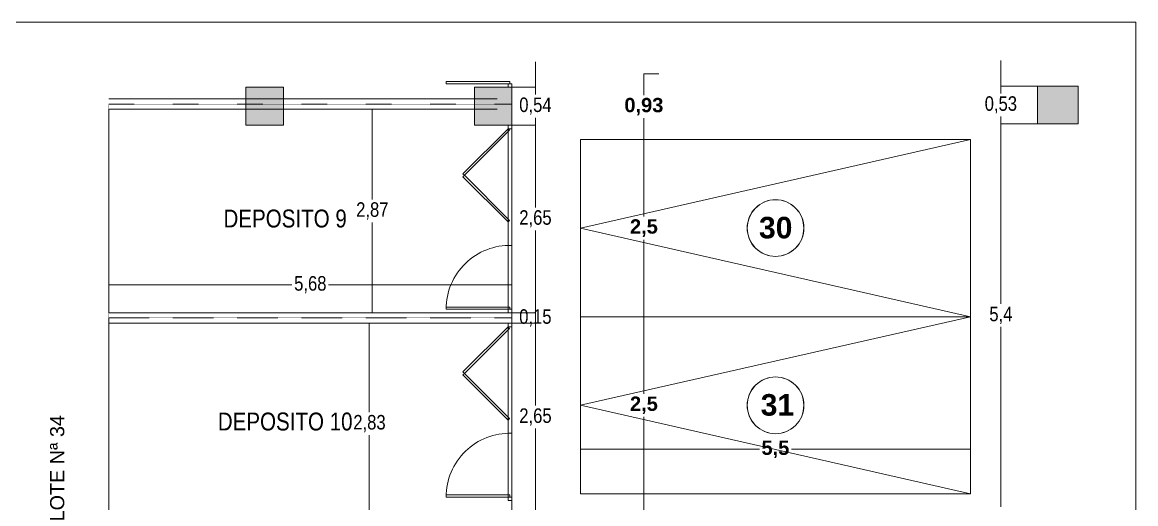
# Model space of a CAD drawing. Header units: millimetres. Extents: x -327709 to -233612, y 250954 to 312605.
# Drawn here: x -311408 to -295709, y 267067 to 273858 of the extents above; entities that cross this region are included whole.
import ezdxf

# ---------------------------------------------------------------- set-up
doc = ezdxf.new("R2010")
doc.units = ezdxf.units.MM
doc.linetypes.add('Dash Style-1', pattern=[4.724409, 1.889764, -2.834646])
for name, color, linetype, lineweight in [('0.15', 41, 'Continuous', 15), ('0.60', 62, 'Continuous', 60), ('acotacion', 2, 'Continuous', 5), ('None', 7, 'Continuous', 5), ('P0 Primer Sotano', 7, 'Continuous', 18), ('SUPERFICIES', 7, 'Dash Style-1', 5)]:
    doc.layers.add(name, color=color, linetype=linetype, lineweight=lineweight)
doc.styles.add('Arial (bold)', font='arialbd.ttf')
doc.styles.add('Arial Narrow', font='ARIALN.TTF')
doc.styles.add('Arial Unicode MS', font='ARIALUNI.TTF')

msp = doc.modelspace()

# ---------------------------------------------------------------- hatches: boundary and pattern name
at = {"linetype": 'Continuous', "lineweight": 5}
for points in [[(-308257.74129, 272406.73707), (-308257.74129, 272941.73707), (-307722.74129, 272941.73707), (-307722.74129, 272406.73707)], [(-305032.74129, 272406.73707), (-305032.74129, 272941.73707), (-304507.74129, 272941.73707), (-304507.74129, 272406.73707)], [(-296897.74129, 272957.91941), (-297095.24129, 272957.91941), (-297095.24129, 272424.73707), (-296520.24129, 272424.73707), (-296520.24129, 272957.91941), (-296757.74129, 272957.91941)]]:
    msp.add_hatch(color=1, dxfattribs=at).paths.add_polyline_path(points)
at = {"layer": 'None', "linetype": 'Continuous', "lineweight": 5}
for points in [[(-302644.72972, 273123.91598), (-302643.96836, 273130.11677), (-302643.207, 273123.91598)], [(-302643.207, 272211.31756), (-302643.96836, 272205.11677), (-302644.72972, 272211.31756)], [(-302644.72972, 272198.91598), (-302643.96836, 272205.11677), (-302643.207, 272198.91598)], [(-302643.207, 269711.31756), (-302643.96836, 269705.11677), (-302644.72972, 269711.31756)], [(-302644.72972, 269698.91598), (-302643.96836, 269705.11677), (-302643.207, 269698.91598)], [(-303531.27041, 267833.43167), (-303537.4712, 267834.19303), (-303531.27041, 267834.95439)], [(-298043.67199, 267834.95439), (-298037.4712, 267834.19303), (-298043.67199, 267833.43167)], [(-302643.207, 267211.31756), (-302643.96836, 267205.11677), (-302644.72972, 267211.31756)], [(-302644.72972, 267198.91598), (-302643.96836, 267205.11677), (-302643.207, 267198.91598)]]:
    msp.add_hatch(color=0, dxfattribs=at).paths.add_polyline_path(points)

# ---------------------------------------------------------------- linework, layer by layer
at = {"color": 7, "linetype": 'Continuous', "lineweight": 5}
for p, q in [((-303537.4712, 272205.11677), (-298037.4712, 272205.11677)), ((-303537.4712, 269705.11677), (-303537.4712, 272205.11677)), ((-303537.4712, 270955.11677), (-298037.4712, 272205.11677)), ((-298037.4712, 272205.11677), (-298037.4712, 269705.11677)), ((-298037.4712, 269705.11677), (-303537.4712, 270955.11677)), ((-303537.4712, 269705.11677), (-298037.4712, 269705.11677)), ((-303537.4712, 267205.11677), (-303537.4712, 269705.11677)), ((-303537.4712, 268455.11677), (-298037.4712, 269705.11677)), ((-298037.4712, 269705.11677), (-303537.4712, 269705.11677)), ((-298037.4712, 269705.11677), (-298037.4712, 267205.11677)), ((-298037.4712, 267205.11677), (-303537.4712, 268455.11677)), ((-298037.4712, 267205.11677), (-303537.4712, 267205.11677))]:
    msp.add_line(p, q, dxfattribs=at)
at = {"color": 5, "linetype": 'Continuous', "lineweight": 5}
msp.add_lwpolyline([(-308257.74129, 272406.73707), (-308257.74129, 272941.73707), (-307722.74129, 272941.73707), (-307722.74129, 272406.73707)], close=True, dxfattribs=at)
at = {"color": 7, "linetype": 'Continuous', "lineweight": 5}
msp.add_lwpolyline([(-305032.74129, 272406.73707), (-305032.74129, 272941.73707), (-304507.74129, 272941.73707), (-304507.74129, 272406.73707)], close=True, dxfattribs=at)
at = {"color": 5, "linetype": 'Continuous', "lineweight": 5}
msp.add_lwpolyline([(-296897.74129, 272957.91941), (-297095.24129, 272957.91941), (-297095.24129, 272424.73707), (-296520.24129, 272424.73707), (-296520.24129, 272957.91941), (-296757.74129, 272957.91941)], dxfattribs=at)
at = {"layer": '0.15', "color": 27, "lineweight": 5}
for p, q in [((-304532.74129, 273021.73707), (-305432.74129, 273021.73707)), ((-305432.74129, 273021.73707), (-305432.74129, 272991.73707)), ((-304532.74129, 272991.73707), (-304532.74129, 273021.73707)), ((-305432.74129, 272991.73707), (-304532.74129, 272991.73707)), ((-304557.74129, 272941.73707), (-304557.74129, 272991.73707)), ((-304557.74129, 272991.73707), (-304507.74129, 272991.73707)), ((-304507.74129, 272941.73707), (-304557.74129, 272941.73707)), ((-304507.74129, 272991.73707), (-304507.74129, 272941.73707)), ((-304557.74129, 272356.73707), (-304557.74129, 272406.73707)), ((-304557.74129, 272406.73707), (-304507.74129, 272406.73707)), ((-304507.74129, 272406.73707), (-304507.74129, 272356.73707)), ((-304557.74129, 272356.73707), (-305194.1374, 271720.34097)), ((-305172.92419, 271699.12777), (-304536.52809, 272335.52387)), ((-304507.74129, 272356.73707), (-304557.74129, 272356.73707)), ((-304536.52809, 272335.52387), (-304557.74129, 272356.73707)), ((-305194.1374, 271720.34097), (-305172.92419, 271699.12777)), ((-305194.1374, 271677.91456), (-305172.92419, 271699.12777)), ((-304557.74129, 271041.51846), (-305194.1374, 271677.91456)), ((-305172.92419, 271699.12777), (-304536.52809, 271062.73167)), ((-304536.52809, 271062.73167), (-304557.74129, 271041.51846)), ((-304532.74129, 269841.73707), (-305432.74129, 269841.73707)), ((-305432.74129, 269841.73707), (-305432.74129, 269811.73707)), ((-305432.74129, 269811.73707), (-304532.74129, 269811.73707)), ((-304557.74129, 269761.73707), (-304557.74129, 269811.73707)), ((-304557.74129, 269811.73707), (-304507.74129, 269811.73707)), ((-304507.74129, 269761.73707), (-304557.74129, 269761.73707)), ((-304532.74129, 269811.73707), (-304532.74129, 269841.73707)), ((-304507.74129, 269811.73707), (-304507.74129, 269761.73707)), ((-304557.74129, 269561.73707), (-304557.74129, 269611.73707)), ((-304557.74129, 269611.73707), (-304507.74129, 269611.73707)), ((-304507.74129, 269611.73707), (-304507.74129, 269561.73707)), ((-304557.74129, 269561.73707), (-305194.1374, 268925.34097)), ((-305172.92419, 268904.12777), (-304536.52809, 269540.52387)), ((-304536.52809, 269540.52387), (-304557.74129, 269561.73707)), ((-304507.74129, 269561.73707), (-304557.74129, 269561.73707)), ((-305194.1374, 268925.34097), (-305172.92419, 268904.12777)), ((-305194.1374, 268882.91456), (-305172.92419, 268904.12777)), ((-304557.74129, 268246.51846), (-305194.1374, 268882.91456)), ((-305172.92419, 268904.12777), (-304536.52809, 268267.73167)), ((-304536.52809, 268267.73167), (-304557.74129, 268246.51846)), ((-304532.74129, 267191.73707), (-305432.74129, 267191.73707)), ((-305432.74129, 267191.73707), (-305432.74129, 267161.73707)), ((-305432.74129, 267161.73707), (-304532.74129, 267161.73707)), ((-304557.74129, 267111.73707), (-304557.74129, 267161.73707)), ((-304557.74129, 267161.73707), (-304507.74129, 267161.73707)), ((-304507.74129, 267111.73707), (-304557.74129, 267111.73707)), ((-304532.74129, 267161.73707), (-304532.74129, 267191.73707)), ((-304507.74129, 267161.73707), (-304507.74129, 267111.73707))]:
    msp.add_line(p, q, dxfattribs=at)
for centre in [(-304532.74129, 269811.73707), (-304532.74129, 267161.73707)]:
    msp.add_arc(centre, 900, 88.408245826, 180, dxfattribs=at)
at = {"layer": '0.60', "color": 0, "lineweight": 5}
for p, q in [((-304507.74129, 269761.73707), (-310187.27349, 269761.73707)), ((-304507.74129, 269611.73707), (-310187.27349, 269611.73707))]:
    msp.add_line(p, q, dxfattribs=at)
at = {"layer": '0.60', "color": 27, "lineweight": 5}
msp.add_line((-304507.74129, 269761.73707), (-304507.74129, 269611.73707), dxfattribs=at)
at = {"layer": 'acotacion', "color": 27, "lineweight": 5}
for p, q in [((-304173.9572, 273121.73707), (-304173.9572, 273301.73707)), ((-297611.18528, 273137.91941), (-297611.18528, 273317.91941)), ((-304685.66821, 272941.73707), (-304173.9452, 272941.73707)), ((-304173.9572, 272941.73707), (-304173.9572, 272836.81987)), ((-296757.79729, 272957.91941), (-297611.19728, 272957.91941)), ((-297611.18528, 272957.91941), (-297611.18528, 272853.91104)), ((-306459.7442, 272630.11677), (-306474.90518, 272630.11677)), ((-306474.89318, 272450.11677), (-306474.89318, 271358.50972)), ((-304770.18529, 272406.73707), (-304173.9452, 272406.73707)), ((-304770.18529, 272406.73707), (-304173.9452, 272406.73707)), ((-304557.74129, 272406.73707), (-304557.74129, 269761.73707)), ((-304507.74129, 272406.73707), (-304507.74129, 269761.73707)), ((-304173.9572, 272406.73707), (-304173.9572, 272511.65428)), ((-296520.29729, 272424.73707), (-297611.19728, 272424.73707)), ((-296520.29729, 272424.73707), (-297611.19728, 272424.73707)), ((-297611.18528, 272424.73707), (-297611.18528, 272528.74545)), ((-297611.18528, 272244.73707), (-297611.18528, 272064.73707)), ((-297611.18528, 272244.73707), (-297611.18528, 269885.40138)), ((-304173.9572, 272226.73707), (-304173.9572, 271246.81987)), ((-304173.9572, 272226.73707), (-304173.9572, 272046.73707)), ((-306474.89318, 269941.73707), (-306474.89318, 271033.34413)), ((-304173.9572, 269941.73707), (-304173.9572, 270921.65428)), ((-310187.27349, 270049.71976), (-310187.27349, 270154.41159)), ((-310007.27349, 270154.39959), (-307605.22593, 270154.39959)), ((-304687.74129, 270154.39959), (-307089.78885, 270154.39959)), ((-304507.74129, 270049.71976), (-304507.74129, 270154.41159)), ((-304173.9572, 269941.73707), (-304173.9572, 270121.73707)), ((-306459.7442, 269761.73707), (-306474.90518, 269761.73707)), ((-304776.45887, 269761.73707), (-304173.9452, 269761.73707)), ((-304776.45887, 269761.73707), (-304173.9452, 269761.73707)), ((-304173.9572, 269761.73707), (-304173.9572, 269611.73707)), ((-306474.94918, 269611.73707), (-306515.12644, 269611.73707)), ((-304841.92091, 269611.73707), (-304173.9452, 269611.73707)), ((-304841.92091, 269611.73707), (-304173.9452, 269611.73707)), ((-306515.11444, 269431.73707), (-306515.11444, 268358.50972)), ((-304557.74129, 269561.73707), (-304557.74129, 267111.73707)), ((-304507.74129, 269561.73707), (-304507.74129, 267111.73707)), ((-304173.9572, 269431.73707), (-304173.9572, 268451.81987)), ((-304173.9572, 269431.73707), (-304173.9572, 269251.73707)), ((-297611.18528, 267201.73707), (-297611.18528, 269561.07277)), ((-306515.11444, 266960.11677), (-306515.11444, 268033.34413)), ((-304173.9572, 267146.73707), (-304173.9572, 268126.65428)), ((-297611.18528, 267201.73707), (-297611.18528, 267381.73707)), ((-304173.9572, 267146.73707), (-304173.9572, 267326.73707))]:
    msp.add_line(p, q, dxfattribs=at)
at = {"layer": 'None', "color": 0, "linetype": 'ByBlock', "lineweight": 5}
for p, q in [((-304173.9572, 272941.73707), (-304173.9572, 273121.73707)), ((-297611.18528, 272957.91941), (-297611.18528, 273137.91941)), ((-306474.89318, 272630.11677), (-306474.89318, 272450.11677)), ((-304173.9572, 272406.73707), (-304173.9572, 272226.73707)), ((-304173.9572, 272406.73707), (-304173.9572, 272226.73707)), ((-297611.18528, 272424.73707), (-297611.18528, 272244.73707)), ((-297611.18528, 272424.73707), (-297611.18528, 272244.73707)), ((-310187.27349, 270154.39959), (-310007.27349, 270154.39959)), ((-304507.74129, 270154.39959), (-304687.74129, 270154.39959)), ((-306474.89318, 269761.73707), (-306474.89318, 269941.73707)), ((-304173.9572, 269761.73707), (-304173.9572, 269941.73707)), ((-304173.9572, 269761.73707), (-304173.9572, 269941.73707)), ((-306515.11444, 269611.73707), (-306515.11444, 269431.73707)), ((-304173.9572, 269611.73707), (-304173.9572, 269431.73707)), ((-304173.9572, 269611.73707), (-304173.9572, 269431.73707)), ((-304173.9572, 266966.73707), (-304173.9572, 267146.73707)), ((-304173.9572, 266966.73707), (-304173.9572, 267146.73707)), ((-297611.18528, 267021.73707), (-297611.18528, 267201.73707)), ((-297611.18528, 267021.73707), (-297611.18528, 267201.73707))]:
    msp.add_line(p, q, dxfattribs=at)
at = {"layer": 'None', "lineweight": 5}
for p, q in [((-303537.4712, 272205.11677), (-298037.4712, 272205.11677)), ((-303537.4712, 269705.11677), (-303537.4712, 272205.11677)), ((-303537.4712, 272205.11677), (-303537.4712, 272205.11677)), ((-298037.4712, 272205.11677), (-298037.4712, 269705.11677)), ((-301009.69929, 271287.70462), (-300976.02989, 271307.88528)), ((-300976.02989, 271307.88528), (-300940.54457, 271324.66858)), ((-300940.54457, 271324.66858), (-300903.58507, 271337.8929)), ((-300903.58507, 271337.8929), (-300865.50733, 271347.43088)), ((-300865.50733, 271347.43088), (-300826.67806, 271353.19066)), ((-300826.67806, 271353.19066), (-300787.4712, 271355.11677)), ((-300787.4712, 271355.11677), (-300748.26434, 271353.19066)), ((-300748.26434, 271353.19066), (-300709.43507, 271347.43088)), ((-300709.43507, 271347.43088), (-300671.35733, 271337.8929)), ((-300671.35733, 271337.8929), (-300634.39783, 271324.66858)), ((-300634.39783, 271324.66858), (-300598.9125, 271307.88528)), ((-300598.9125, 271307.88528), (-300565.24311, 271287.70462)), ((-301157.02301, 271108.19014), (-301140.2397, 271143.67546)), ((-301140.2397, 271143.67546), (-301120.05904, 271177.34486)), ((-301120.05904, 271177.34486), (-301096.67538, 271208.87408)), ((-301096.67538, 271208.87408), (-301070.31391, 271237.95948)), ((-301070.31391, 271237.95948), (-301041.22851, 271264.32095)), ((-301070.31391, 271237.95948), (-301070.31391, 271237.95948)), ((-301041.22851, 271264.32095), (-301009.69929, 271287.70462)), ((-300565.24311, 271287.70462), (-300533.71389, 271264.32095)), ((-300533.71389, 271264.32095), (-300504.62849, 271237.95948)), ((-300504.62849, 271237.95948), (-300478.26702, 271208.87408)), ((-300478.26702, 271208.87408), (-300454.88335, 271177.34486)), ((-300454.88335, 271177.34486), (-300434.70269, 271143.67546)), ((-300434.70269, 271143.67546), (-300417.91939, 271108.19014)), ((-301187.4712, 270955.11677), (-301185.54509, 270994.32363)), ((-301185.54509, 270994.32363), (-301179.78531, 271033.1529)), ((-301179.78531, 271033.1529), (-301170.24733, 271071.23064)), ((-301170.24733, 271071.23064), (-301157.02301, 271108.19014)), ((-300417.91939, 271108.19014), (-300404.69506, 271071.23064)), ((-300404.69506, 271071.23064), (-300395.15709, 271033.1529)), ((-300395.15709, 271033.1529), (-300389.39731, 270994.32363)), ((-300389.39731, 270994.32363), (-300387.4712, 270955.11677)), ((-301185.54509, 270915.90991), (-301187.4712, 270955.11677)), ((-301179.78531, 270877.08064), (-301185.54509, 270915.90991)), ((-301170.24733, 270839.0029), (-301179.78531, 270877.08064)), ((-301157.02301, 270802.0434), (-301170.24733, 270839.0029)), ((-300404.69506, 270839.0029), (-300417.91939, 270802.0434)), ((-300395.15709, 270877.08064), (-300404.69506, 270839.0029)), ((-300389.39731, 270915.90991), (-300395.15709, 270877.08064)), ((-300387.4712, 270955.11677), (-300389.39731, 270915.90991)), ((-301140.2397, 270766.55808), (-301157.02301, 270802.0434)), ((-301120.05904, 270732.88868), (-301140.2397, 270766.55808)), ((-301096.67538, 270701.35946), (-301120.05904, 270732.88868)), ((-301070.31391, 270672.27406), (-301096.67538, 270701.35946)), ((-301041.22851, 270645.91259), (-301070.31391, 270672.27406)), ((-300504.62849, 270672.27406), (-300533.71389, 270645.91259)), ((-300478.26702, 270701.35946), (-300504.62849, 270672.27406)), ((-300454.88335, 270732.88868), (-300478.26702, 270701.35946)), ((-300434.70269, 270766.55808), (-300454.88335, 270732.88868)), ((-300417.91939, 270802.0434), (-300434.70269, 270766.55808)), ((-301009.69929, 270622.52893), (-301041.22851, 270645.91259)), ((-300976.02989, 270602.34826), (-301009.69929, 270622.52893)), ((-300940.54457, 270585.56496), (-300976.02989, 270602.34826)), ((-300903.58507, 270572.34064), (-300940.54457, 270585.56496)), ((-300865.50733, 270562.80266), (-300903.58507, 270572.34064)), ((-300826.67806, 270557.04288), (-300865.50733, 270562.80266)), ((-300787.4712, 270555.11677), (-300826.67806, 270557.04288)), ((-300748.26434, 270557.04288), (-300787.4712, 270555.11677)), ((-300709.43507, 270562.80266), (-300748.26434, 270557.04288)), ((-300671.35733, 270572.34064), (-300709.43507, 270562.80266)), ((-300634.39783, 270585.56496), (-300671.35733, 270572.34064)), ((-300598.9125, 270602.34826), (-300634.39783, 270585.56496)), ((-300565.24311, 270622.52893), (-300598.9125, 270602.34826)), ((-300533.71389, 270645.91259), (-300565.24311, 270622.52893)), ((-303537.4712, 269705.11677), (-298037.4712, 269705.11677)), ((-303537.4712, 267205.11677), (-303537.4712, 269705.11677)), ((-303537.4712, 269705.11677), (-303537.4712, 269705.11677)), ((-298037.4712, 269705.11677), (-303537.4712, 269705.11677)), ((-298037.4712, 269705.11677), (-298037.4712, 267205.11677)), ((-301041.22851, 268764.32095), (-301009.69929, 268787.70462)), ((-301009.69929, 268787.70462), (-300976.02989, 268807.88528)), ((-300976.02989, 268807.88528), (-300940.54457, 268824.66858)), ((-300940.54457, 268824.66858), (-300903.58507, 268837.8929)), ((-300903.58507, 268837.8929), (-300865.50733, 268847.43088)), ((-300865.50733, 268847.43088), (-300826.67806, 268853.19066)), ((-300826.67806, 268853.19066), (-300787.4712, 268855.11677)), ((-300787.4712, 268855.11677), (-300748.26434, 268853.19066)), ((-300748.26434, 268853.19066), (-300709.43507, 268847.43088)), ((-300709.43507, 268847.43088), (-300671.35733, 268837.8929)), ((-300671.35733, 268837.8929), (-300634.39783, 268824.66858)), ((-300634.39783, 268824.66858), (-300598.9125, 268807.88528)), ((-300598.9125, 268807.88528), (-300565.24311, 268787.70462)), ((-300565.24311, 268787.70462), (-300533.71389, 268764.32095)), ((-301157.02301, 268608.19014), (-301140.2397, 268643.67546)), ((-301140.2397, 268643.67546), (-301120.05904, 268677.34486)), ((-301120.05904, 268677.34486), (-301096.67538, 268708.87408)), ((-301096.67538, 268708.87408), (-301070.31391, 268737.95948)), ((-301070.31391, 268737.95948), (-301041.22851, 268764.32095)), ((-301070.31391, 268737.95948), (-301070.31391, 268737.95948)), ((-300533.71389, 268764.32095), (-300504.62849, 268737.95948)), ((-300504.62849, 268737.95948), (-300478.26702, 268708.87408)), ((-300478.26702, 268708.87408), (-300454.88335, 268677.34486)), ((-300454.88335, 268677.34486), (-300434.70269, 268643.67546)), ((-300434.70269, 268643.67546), (-300417.91939, 268608.19014)), ((-301187.4712, 268455.11677), (-301185.54509, 268494.32363)), ((-301185.54509, 268494.32363), (-301179.78531, 268533.1529)), ((-301179.78531, 268533.1529), (-301170.24733, 268571.23064)), ((-301170.24733, 268571.23064), (-301157.02301, 268608.19014)), ((-300417.91939, 268608.19014), (-300404.69506, 268571.23064)), ((-300404.69506, 268571.23064), (-300395.15709, 268533.1529)), ((-300395.15709, 268533.1529), (-300389.39731, 268494.32363)), ((-300389.39731, 268494.32363), (-300387.4712, 268455.11677)), ((-301185.54509, 268415.90991), (-301187.4712, 268455.11677)), ((-301179.78531, 268377.08064), (-301185.54509, 268415.90991)), ((-301170.24733, 268339.0029), (-301179.78531, 268377.08064)), ((-301157.02301, 268302.0434), (-301170.24733, 268339.0029)), ((-300404.69506, 268339.0029), (-300417.91939, 268302.0434)), ((-300395.15709, 268377.08064), (-300404.69506, 268339.0029)), ((-300389.39731, 268415.90991), (-300395.15709, 268377.08064)), ((-300387.4712, 268455.11677), (-300389.39731, 268415.90991)), ((-301140.2397, 268266.55808), (-301157.02301, 268302.0434)), ((-301120.05904, 268232.88868), (-301140.2397, 268266.55808)), ((-301096.67538, 268201.35946), (-301120.05904, 268232.88868)), ((-301070.31391, 268172.27406), (-301096.67538, 268201.35946)), ((-301041.22851, 268145.91259), (-301070.31391, 268172.27406)), ((-300504.62849, 268172.27406), (-300533.71389, 268145.91259)), ((-300478.26702, 268201.35946), (-300504.62849, 268172.27406)), ((-300454.88335, 268232.88868), (-300478.26702, 268201.35946)), ((-300434.70269, 268266.55808), (-300454.88335, 268232.88868)), ((-300417.91939, 268302.0434), (-300434.70269, 268266.55808)), ((-301009.69929, 268122.52893), (-301041.22851, 268145.91259)), ((-300976.02989, 268102.34826), (-301009.69929, 268122.52893)), ((-300940.54457, 268085.56496), (-300976.02989, 268102.34826)), ((-300903.58507, 268072.34064), (-300940.54457, 268085.56496)), ((-300865.50733, 268062.80266), (-300903.58507, 268072.34064)), ((-300826.67806, 268057.04288), (-300865.50733, 268062.80266)), ((-300787.4712, 268055.11677), (-300826.67806, 268057.04288)), ((-300748.26434, 268057.04288), (-300787.4712, 268055.11677)), ((-300709.43507, 268062.80266), (-300748.26434, 268057.04288)), ((-300671.35733, 268072.34064), (-300709.43507, 268062.80266)), ((-300634.39783, 268085.56496), (-300671.35733, 268072.34064)), ((-300598.9125, 268102.34826), (-300634.39783, 268085.56496)), ((-300565.24311, 268122.52893), (-300598.9125, 268102.34826)), ((-300533.71389, 268145.91259), (-300565.24311, 268122.52893)), ((-298037.4712, 267205.11677), (-303537.4712, 267205.11677))]:
    msp.add_line(p, q, dxfattribs=at)
at = {"layer": 'None'}
msp.add_lwpolyline([(-311708.72046, 273858.10204), (-295708.72046, 273858.10204), (-295708.72046, 257240.7613), (-311708.72046, 257240.7613)], close=True, dxfattribs=at)
at = {"layer": 'None', "color": 0, "linetype": 'Continuous', "lineweight": 5}
for points in [[(-302644.72972, 273123.91598), (-302643.96836, 273130.11677), (-302643.207, 273123.91598)], [(-302643.207, 272211.31756), (-302643.96836, 272205.11677), (-302644.72972, 272211.31756)], [(-302644.72972, 272198.91598), (-302643.96836, 272205.11677), (-302643.207, 272198.91598)], [(-302643.207, 269711.31756), (-302643.96836, 269705.11677), (-302644.72972, 269711.31756)], [(-302644.72972, 269698.91598), (-302643.96836, 269705.11677), (-302643.207, 269698.91598)], [(-303531.27041, 267833.43167), (-303537.4712, 267834.19303), (-303531.27041, 267834.95439)], [(-298043.67199, 267834.95439), (-298037.4712, 267834.19303), (-298043.67199, 267833.43167)], [(-302643.207, 267211.31756), (-302643.96836, 267205.11677), (-302644.72972, 267211.31756)], [(-302644.72972, 267198.91598), (-302643.96836, 267205.11677), (-302643.207, 267198.91598)]]:
    msp.add_lwpolyline(points, close=True, dxfattribs=at)
for points in [[(-304173.94733, 272941.72721), (-304173.96706, 272941.74694)], [(-297611.17541, 272957.90954), (-297611.19515, 272957.92928)], [(-306474.90304, 272630.12664), (-306474.88331, 272630.1069)], [(-304173.96706, 272406.74694), (-304173.94733, 272406.72721)], [(-304173.96706, 272406.74694), (-304173.94733, 272406.72721)], [(-297611.19515, 272424.74694), (-297611.17541, 272424.72721)], [(-297611.19515, 272424.74694), (-297611.17541, 272424.72721)], [(-310187.28335, 270154.38973), (-310187.26362, 270154.40946)], [(-304507.73143, 270154.40946), (-304507.75116, 270154.38973)], [(-306474.88331, 269761.72721), (-306474.90304, 269761.74694)], [(-304173.94733, 269761.72721), (-304173.96706, 269761.74694)], [(-304173.94733, 269761.72721), (-304173.96706, 269761.74694)], [(-306515.12431, 269611.74694), (-306515.10458, 269611.72721)], [(-304173.96706, 269611.74694), (-304173.94733, 269611.72721)], [(-304173.96706, 269611.74694), (-304173.94733, 269611.72721)]]:
    msp.add_lwpolyline(points, dxfattribs=at)
at = {"layer": 'P0 Primer Sotano', "color": 7, "linetype": 'Continuous', "lineweight": 5}
for p, q in [((-302433.96836, 273130.11677), (-302643.98836, 273130.11677)), ((-302643.96836, 273123.9156), (-302643.96836, 272831.42791)), ((-304712.4712, 272780.11677), (-310187.27349, 272780.11677)), ((-310187.27349, 269761.73707), (-310187.27349, 272630.11677)), ((-304712.4712, 272630.11677), (-310187.27349, 272630.11677)), ((-302643.96836, 272211.31794), (-302643.96836, 272503.80563)), ((-302433.96836, 272205.11677), (-302643.98836, 272205.11677)), ((-302433.96836, 272205.11677), (-302643.98836, 272205.11677)), ((-302643.96836, 272198.9156), (-302643.96836, 271118.92791)), ((-302643.96836, 269711.31794), (-302643.96836, 270791.30563)), ((-310187.27349, 266780.11677), (-310187.27349, 269611.73707)), ((-302433.96836, 269705.11677), (-302643.98836, 269705.11677)), ((-302433.96836, 269705.11677), (-302643.98836, 269705.11677)), ((-302643.96836, 269698.9156), (-302643.96836, 268618.92791)), ((-302643.96836, 267211.31794), (-302643.96836, 268291.30563)), ((-303537.4712, 267984.19303), (-303537.4712, 267834.17303)), ((-298037.4712, 267984.19303), (-298037.4712, 267834.17303)), ((-303531.27003, 267834.19303), (-301013.03368, 267834.19303)), ((-298043.67237, 267834.19303), (-300561.90872, 267834.19303)), ((-302433.96836, 267205.11677), (-302643.98836, 267205.11677)), ((-302433.96836, 267205.11677), (-302643.98836, 267205.11677)), ((-302643.96836, 267198.9156), (-302643.96836, 266906.42791))]:
    msp.add_line(p, q, dxfattribs=at)
for centre in [(-300787.4712, 270955.11677), (-300787.4712, 268455.11677)]:
    msp.add_circle(centre, 400, dxfattribs=at)
at = {"layer": 'SUPERFICIES', "lineweight": 5}
for p, q in [((-310187.27349, 272703.00294), (-304507.74129, 272703.00294)), ((-310187.27349, 269686.73707), (-310187.27349, 272703.00294)), ((-304507.74129, 272703.00294), (-304507.74129, 269686.73707)), ((-304507.74129, 269686.73707), (-310187.27349, 269686.73707)), ((-310187.27349, 269686.73707), (-304507.74129, 269686.73707)), ((-310187.27349, 266699.23707), (-310187.27349, 269686.73707)), ((-304507.74129, 269686.73707), (-304507.74129, 266699.23707))]:
    msp.add_line(p, q, dxfattribs=at)

# ---------------------------------------------------------------- texts
at = {"layer": 'acotacion', "color": 27, "lineweight": 5, "style": 'Arial Narrow'}
for s, p in [('0,54', (-304400.84618, 272592.21388)), ('0,53', (-297838.28351, 272609.30505)), ('2,87', (-306700.59645, 271113.90373)), ('2,65', (-304400.35795, 271002.21388)), ('5,68', (-307574.88461, 270072.3764)), ('0,15', (-304401.7529, 269604.71388)), ('5,4', (-297772.92999, 269641.21388)), ('2,83', (-306740.81772, 268113.90373)), ('2,65', (-304400.35795, 268207.21388))]:
    msp.add_text(s, height=204.5, dxfattribs=at).set_placement(p)
at = {"layer": 'P0 Primer Sotano', "color": 7, "lineweight": 5}
for s, height, style, p in [('0,93', 202.296007, 'Arial (bold)', (-302918.84807, 272589.03043)), ('DEPOSITO 9', 252.870009, 'Arial Narrow', (-308571.13531, 270963.3704)), ('2,5', 202.296007, 'Arial (bold)', (-302839.64076, 270876.53043)), ('30', 303.44401, 'Arial (bold)', (-301020.74637, 270809.94151)), ('2,5', 202.296007, 'Arial (bold)', (-302839.64076, 268376.53043)), ('31', 303.44401, 'Arial (bold)', (-300996.73579, 268309.94151)), ('DEPOSITO 10', 252.8700087, 'Arial Narrow', (-308651.08432, 268100.15346)), ('5,5', 202.296007, 'Arial (bold)', (-300985.90344, 267755.60669))]:
    msp.add_text(s, height=height, dxfattribs=dict(at, style=style)).set_placement(p)
at = {"layer": 'P0 Primer Sotano', "color": 7, "lineweight": 5, "style": 'Arial Unicode MS'}
msp.add_text('LOTE Nª 34', height=200, rotation=90, dxfattribs=at).set_placement((-310816.22803, 266817.16191))

doc.saveas('drawing.dxf')
